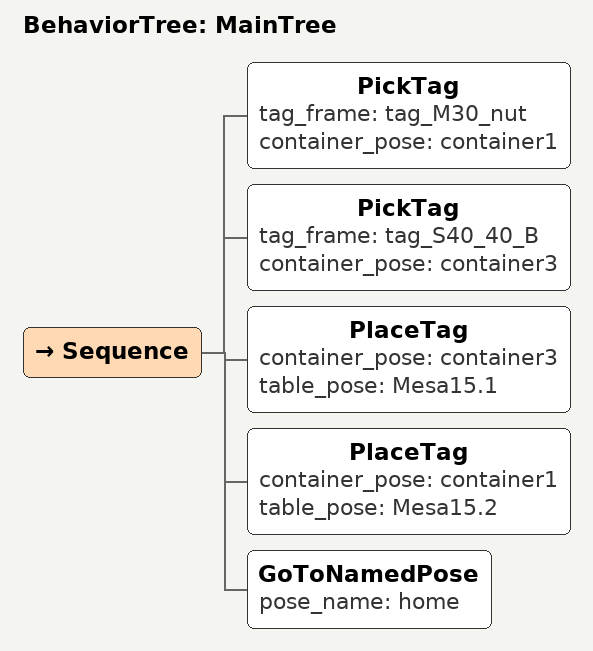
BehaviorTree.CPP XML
<root BTCPP_format="4">

  <BehaviorTree ID="MainTree">

    <Sequence>

      <PickTag
        tag_frame="tag_M30_nut"
        container_pose="container1"/>

      <PickTag
        tag_frame="tag_S40_40_B"
        container_pose="container3"/>

      <PlaceTag
        container_pose="container3"
        table_pose="Mesa15.1"/>

        <PlaceTag
        container_pose="container1"
        table_pose="Mesa15.2"/>

      <GoToNamedPose
        pose_name="home"/>

    </Sequence>

  </BehaviorTree>

</root>
